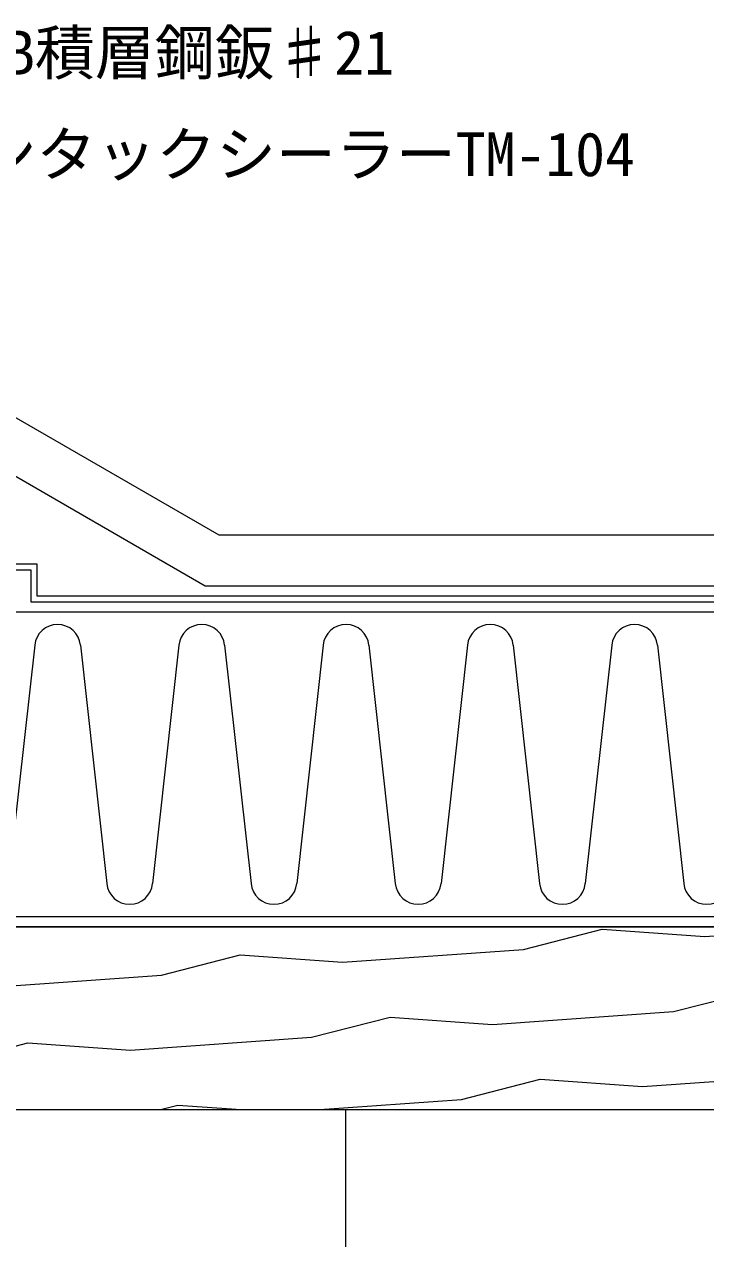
# Model space of a CAD drawing. Units: millimetres, scale not verified. Extents: x -840 to 840, y -594 to 594.
# Drawn here: x -67.7 to 111.3, y 14.1 to 333.1 of the extents above; entities that cross this region are included whole.
import ezdxf
from ezdxf.enums import TextEntityAlignment as Align

# ---------------------------------------------------------------- set-up
doc = ezdxf.new("R2010")
doc.units = ezdxf.units.MM
doc.header["$LTSCALE"] = 2
for name, color, linetype, lineweight in [('0-2_文字', 5, 'Continuous', 9), ('0-6_野地板', 2, 'Continuous', 9), ('0-8_実線', 7, 'Continuous', 9), ('0-A_IBｼｰﾄ', 7, 'Continuous', 9), ('0-B_断熱材', 4, 'Continuous', 9)]:
    doc.layers.add(name, color=color, linetype=linetype, lineweight=lineweight)
doc.styles.add('ＭＳ ゴシック', font='')
doc.styles.get('ＭＳ ゴシック').set_extended_font_data('MS Gothic')

msp = doc.modelspace()

# ---------------------------------------------------------------- linework, layer by layer
at = {"layer": '0-6_野地板'}
for p, q in [((-223.365, 96), (616.635, 96)), ((111.051, 93.448), (146.957, 96)), ((63.469, 90.067), (84.135, 95.361)), ((84.135, 95.361), (111.051, 93.448)), ((15.886, 86.685), (63.469, 90.067)), ((-31.697, 83.303), (-11.031, 88.598)), ((-11.031, 88.598), (15.886, 86.685)), ((-79.28, 79.922), (-31.697, 83.303)), ((102.888, 73.739), (123.553, 79.033)), ((55.305, 70.357), (102.888, 73.739)), ((7.722, 66.976), (28.388, 72.27)), ((28.388, 72.27), (55.305, 70.357)), ((-87.444, 60.212), (-66.778, 65.507)), ((-66.778, 65.507), (-39.861, 63.594)), ((-39.861, 63.594), (7.722, 66.976)), ((47.141, 50.648), (67.807, 55.942)), ((67.807, 55.942), (94.724, 54.029)), ((94.724, 54.029), (142.306, 57.411)), ((-223.365, 48), (616.635, 48)), ((-31.961, 48), (-27.359, 49.179)), ((-27.359, 49.179), (-10.767, 48)), ((9.884, 48), (47.141, 50.648)), ((16.635, 48), (16.635, 0))]:
    msp.add_line(p, q, dxfattribs=at)
msp.add_lwpolyline([(-223.365, 96), (-223.365, 48), (616.635, 48), (616.635, 96)], close=True, dxfattribs=at)
at = {"layer": '0-8_実線'}
for points in [[(-147.587, 205.6), (-92.654, 205.6), (-92.654, 191.378), (-64.431, 191.378), (-64.431, 182.933), (616.635, 182.933)], [(-147.587, 204), (-94.254, 204), (-94.254, 189.778), (-66.031, 189.778), (-66.031, 181.333), (616.635, 181.333)]]:
    msp.add_lwpolyline(points, dxfattribs=at)
at = {"layer": '0-A_IBｼｰﾄ'}
for points in [[(-237.342, 232.711), (-75.102, 232.711), (-16.597, 198.933), (616.635, 198.933)], [(-237.342, 219.378), (-78.675, 219.378), (-20.17, 185.6), (616.635, 185.6)]]:
    msp.add_lwpolyline(points, dxfattribs=at)
at = {"layer": '0-B_断熱材', "color": 7}
for p, q in [((616.635, 178.667), (-223.365, 178.667)), ((-223.365, 98.667), (616.635, 98.667))]:
    msp.add_line(p, q, dxfattribs=at)
at = {"layer": '0-B_断熱材'}
for p, q in [((-65.007, 169.958), (-71.942, 107.375)), ((-52.989, 169.958), (-46.054, 107.375)), ((-27.101, 169.958), (-34.036, 107.375)), ((-15.083, 169.958), (-8.148, 107.375)), ((10.805, 169.958), (3.87, 107.375)), ((22.823, 169.958), (29.758, 107.375)), ((48.711, 169.958), (41.776, 107.375)), ((60.729, 169.958), (67.664, 107.375)), ((86.617, 169.958), (79.682, 107.375)), ((98.635, 169.958), (105.57, 107.375))]:
    msp.add_line(p, q, dxfattribs=at)
for centre, start, end in [((-58.998, 169.395), 5.35135, 174.64865), ((-21.092, 169.395), 5.35135, 174.64865), ((16.814, 169.395), 5.35135, 174.64865), ((54.72, 169.395), 5.35135, 174.64865), ((92.626, 169.395), 5.35135, 174.64865), ((-40.045, 107.938), 185.35135, 354.64865), ((-2.139, 107.938), 185.35135, 354.64865), ((35.767, 107.938), 185.35135, 354.64865), ((73.673, 107.938), 185.35135, 354.64865), ((111.579, 107.938), 185.35135, 354.64865)]:
    msp.add_arc(centre, 6.035, start, end, dxfattribs=at)

# ---------------------------------------------------------------- texts
at = {"layer": '0-2_文字', "color": 7, "style": 'ＭＳ ゴシック'}
for s, p in [('IB積層鋼鈑♯21', (-80.64, 316.412)), ('サンタックシーラーTM-104', (-96.037, 289.744))]:
    msp.add_text(s, height=11.54, dxfattribs=at).set_placement(p, align=Align.BOTTOM_LEFT)

doc.saveas('drawing.dxf')
